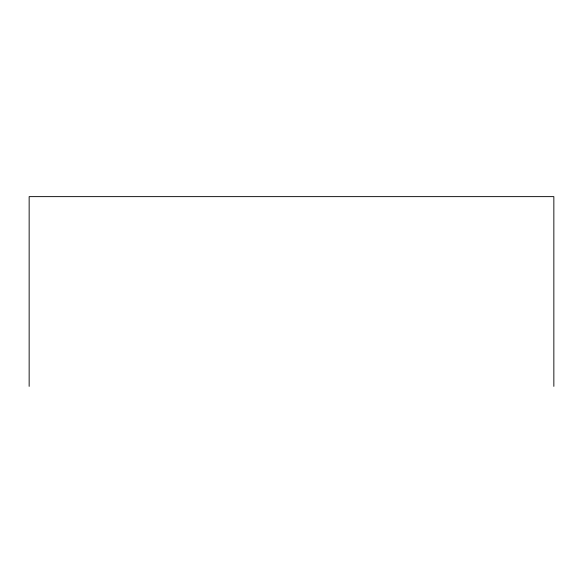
<?xml version="1.0" encoding="UTF-8"?>
<svg xmlns="http://www.w3.org/2000/svg" width="583" height="583" viewBox="0 0 583 583"><rect width="100%" height="100%" fill="white"/><g stroke="black" fill="none" stroke-linecap="round" stroke-linejoin="round"><path stroke-width="0.87" d="M553.85 386.369L553.85 196.631L29.15 196.631L29.15 386.369"/></g></svg>
